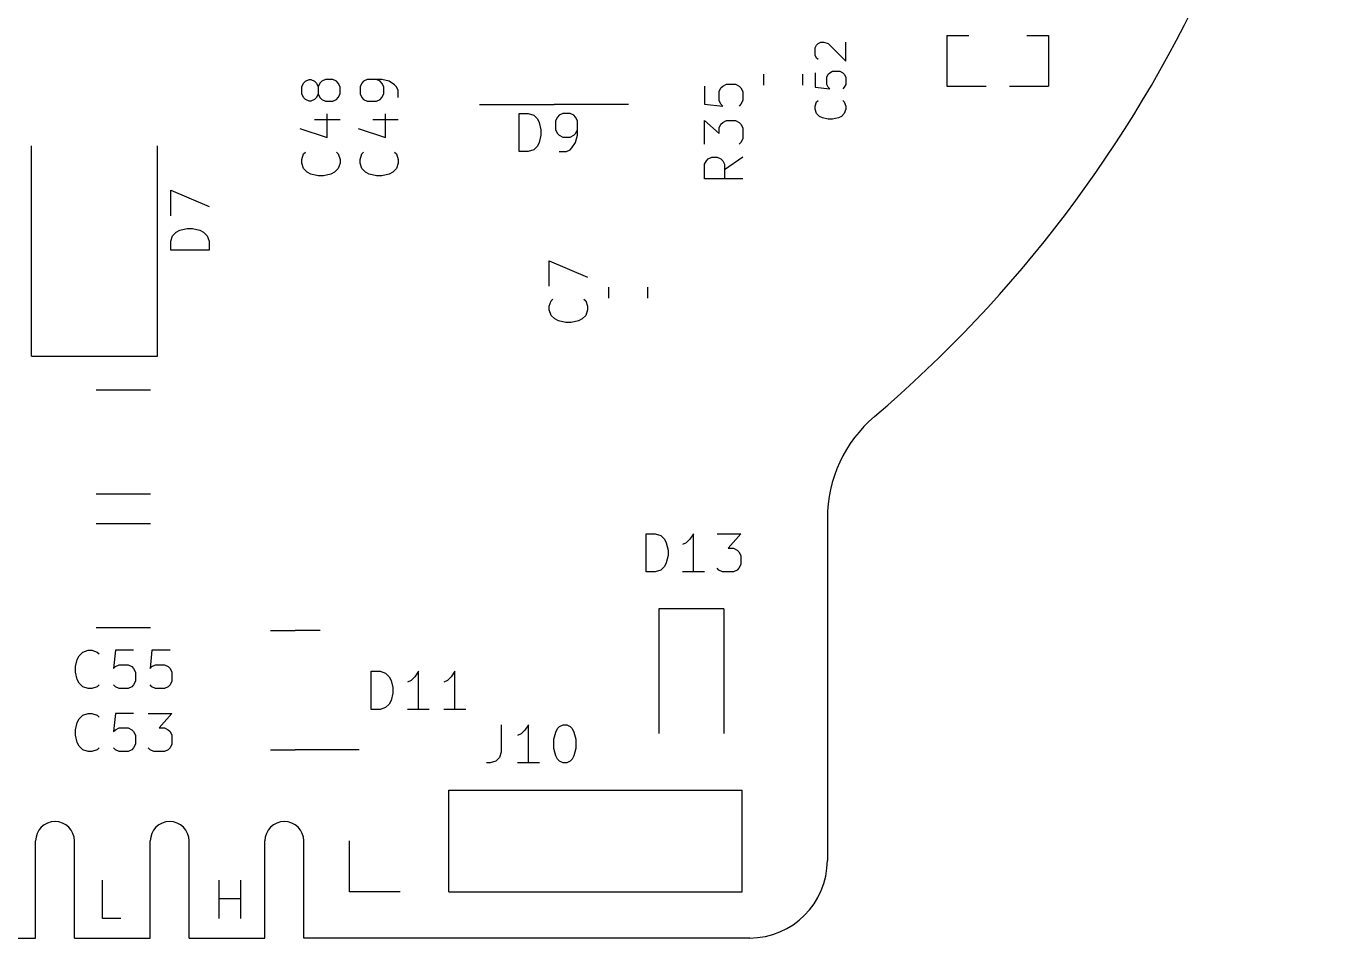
# Model space of a CAD drawing. Header units: inches. Extents: x 10 to 430, y -15 to 282.
# Drawn here: x 94.51 to 128.51, y 150.55 to 174.42 of the extents above; entities that cross this region are included whole.
import ezdxf

# ---------------------------------------------------------------- set-up
doc = ezdxf.new("R2010")
doc.units = ezdxf.units.IN
doc.header["$MEASUREMENT"] = 0
doc.layers.add('BLACK', color=7, linetype='Continuous')

msp = doc.modelspace()

# ---------------------------------------------------------------- linework, layer by layer
at = {"layer": 'BLACK', "linetype": 'Continuous'}
for p, q in [((118.616, 174.168), (118.616, 172.838)), ((118.616, 174.168), (119.186, 174.168)), ((118.616, 174.168), (118.616, 172.838)), ((118.616, 174.168), (119.186, 174.168)), ((120.706, 174.168), (121.276, 174.168)), ((120.706, 174.168), (121.276, 174.168)), ((121.276, 174.168), (121.276, 172.838)), ((121.276, 174.168), (121.276, 172.838)), ((115.166, 173.839), (115.205, 173.915)), ((115.166, 173.839), (115.205, 173.915)), ((115.166, 173.649), (115.166, 173.839)), ((115.166, 173.649), (115.166, 173.839)), ((115.205, 173.915), (115.243, 173.954)), ((115.205, 173.915), (115.243, 173.954)), ((115.243, 173.954), (115.319, 173.992)), ((115.243, 173.954), (115.319, 173.992)), ((115.319, 173.992), (115.395, 173.992)), ((115.319, 173.992), (115.395, 173.992)), ((115.395, 173.992), (115.509, 173.954)), ((115.395, 173.992), (115.509, 173.954)), ((115.509, 173.954), (115.966, 173.496)), ((115.509, 173.954), (115.966, 173.496)), ((115.966, 173.496), (115.966, 173.992)), ((115.966, 173.496), (115.966, 173.992)), ((115.205, 173.573), (115.166, 173.649)), ((115.205, 173.573), (115.166, 173.649)), ((115.243, 173.535), (115.205, 173.573)), ((115.243, 173.535), (115.205, 173.573)), ((113.824, 172.866), (113.824, 173.158)), ((113.824, 172.866), (113.824, 173.158)), ((114.844, 172.866), (114.844, 173.158)), ((114.844, 172.866), (114.844, 173.158)), ((115.166, 173.192), (115.166, 172.811)), ((115.166, 173.192), (115.166, 172.811)), ((115.471, 173.077), (115.509, 173.154)), ((115.471, 173.077), (115.509, 173.154)), ((115.471, 172.887), (115.471, 173.077)), ((115.471, 172.887), (115.471, 173.077)), ((115.509, 173.154), (115.547, 173.192)), ((115.509, 173.154), (115.547, 173.192)), ((115.547, 173.192), (115.624, 173.23)), ((115.547, 173.192), (115.624, 173.23)), ((115.624, 173.23), (115.814, 173.23)), ((115.624, 173.23), (115.814, 173.23)), ((115.814, 173.23), (115.89, 173.192)), ((115.814, 173.23), (115.89, 173.192)), ((115.89, 173.192), (115.928, 173.154)), ((115.89, 173.192), (115.928, 173.154)), ((115.928, 173.154), (115.966, 173.077)), ((115.928, 173.154), (115.966, 173.077)), ((115.966, 173.077), (115.966, 172.887)), ((115.966, 173.077), (115.966, 172.887)), ((101.732, 172.827), (101.78, 172.922)), ((101.732, 172.827), (101.78, 172.922)), ((101.732, 172.636), (101.732, 172.827)), ((101.732, 172.636), (101.732, 172.827)), ((101.78, 172.922), (101.827, 172.969)), ((101.78, 172.922), (101.827, 172.969)), ((101.827, 172.969), (101.922, 173.017)), ((101.827, 172.969), (101.922, 173.017)), ((101.922, 173.017), (101.97, 173.017)), ((101.922, 173.017), (101.97, 173.017)), ((101.97, 173.017), (102.065, 172.969)), ((101.97, 173.017), (102.065, 172.969)), ((102.065, 172.969), (102.113, 172.922)), ((102.065, 172.969), (102.113, 172.922)), ((102.113, 172.922), (102.161, 172.827)), ((102.113, 172.922), (102.161, 172.827)), ((102.208, 172.922), (102.161, 172.827)), ((102.208, 172.922), (102.161, 172.827)), ((102.161, 172.827), (102.161, 172.636)), ((102.161, 172.827), (102.161, 172.636)), ((102.256, 172.969), (102.208, 172.922)), ((102.256, 172.969), (102.208, 172.922)), ((102.351, 173.017), (102.256, 172.969)), ((102.351, 173.017), (102.256, 172.969)), ((102.541, 173.017), (102.351, 173.017)), ((102.541, 173.017), (102.351, 173.017)), ((102.637, 172.969), (102.541, 173.017)), ((102.637, 172.969), (102.541, 173.017)), ((102.684, 172.922), (102.637, 172.969)), ((102.684, 172.922), (102.637, 172.969)), ((102.732, 172.827), (102.684, 172.922)), ((102.732, 172.827), (102.684, 172.922)), ((102.732, 172.636), (102.732, 172.827)), ((102.732, 172.636), (102.732, 172.827)), ((103.304, 172.922), (103.256, 172.827)), ((103.304, 172.922), (103.256, 172.827)), ((103.256, 172.827), (103.256, 172.636)), ((103.256, 172.827), (103.256, 172.636)), ((103.351, 172.969), (103.304, 172.922)), ((103.351, 172.969), (103.304, 172.922)), ((103.446, 173.017), (103.351, 172.969)), ((103.446, 173.017), (103.351, 172.969)), ((103.827, 173.017), (103.446, 173.017)), ((103.827, 173.017), (103.446, 173.017)), ((103.78, 172.969), (103.685, 173.017)), ((103.78, 172.969), (103.685, 173.017)), ((103.827, 172.922), (103.78, 172.969)), ((103.827, 172.922), (103.78, 172.969)), ((104.018, 172.969), (103.827, 173.017)), ((104.018, 172.969), (103.827, 173.017)), ((103.875, 172.827), (103.827, 172.922)), ((103.875, 172.827), (103.827, 172.922)), ((103.875, 172.636), (103.875, 172.827)), ((103.875, 172.636), (103.875, 172.827)), ((104.161, 172.874), (104.018, 172.969)), ((104.161, 172.874), (104.018, 172.969)), ((104.208, 172.827), (104.161, 172.874)), ((104.208, 172.827), (104.161, 172.874)), ((104.256, 172.731), (104.208, 172.827)), ((104.256, 172.731), (104.208, 172.827)), ((104.256, 172.541), (104.256, 172.731)), ((104.256, 172.541), (104.256, 172.731)), ((112.273, 172.842), (112.273, 172.366)), ((112.273, 172.842), (112.273, 172.366)), ((112.654, 172.7), (112.702, 172.795)), ((112.654, 172.7), (112.702, 172.795)), ((112.654, 172.461), (112.654, 172.7)), ((112.654, 172.461), (112.654, 172.7)), ((112.702, 172.795), (112.749, 172.842)), ((112.702, 172.795), (112.749, 172.842)), ((112.749, 172.842), (112.844, 172.89)), ((112.749, 172.842), (112.844, 172.89)), ((112.844, 172.89), (113.082, 172.89)), ((112.844, 172.89), (113.082, 172.89)), ((113.082, 172.89), (113.178, 172.842)), ((113.082, 172.89), (113.178, 172.842)), ((113.178, 172.842), (113.225, 172.795)), ((113.178, 172.842), (113.225, 172.795)), ((113.225, 172.795), (113.273, 172.7)), ((113.225, 172.795), (113.273, 172.7)), ((113.273, 172.7), (113.273, 172.461)), ((113.273, 172.7), (113.273, 172.461)), ((115.166, 172.811), (115.547, 172.773)), ((115.166, 172.811), (115.547, 172.773)), ((115.509, 172.811), (115.471, 172.887)), ((115.509, 172.811), (115.471, 172.887)), ((115.547, 172.773), (115.509, 172.811)), ((115.547, 172.773), (115.509, 172.811)), ((115.928, 172.811), (115.89, 172.773)), ((115.928, 172.811), (115.89, 172.773)), ((115.966, 172.887), (115.928, 172.811)), ((115.966, 172.887), (115.928, 172.811)), ((118.616, 172.838), (119.639, 172.838)), ((118.616, 172.838), (119.639, 172.838)), ((120.254, 172.838), (121.276, 172.838)), ((120.254, 172.838), (121.276, 172.838)), ((101.78, 172.541), (101.732, 172.636)), ((101.78, 172.541), (101.732, 172.636)), ((101.827, 172.493), (101.78, 172.541)), ((101.827, 172.493), (101.78, 172.541)), ((101.922, 172.446), (101.827, 172.493)), ((101.922, 172.446), (101.827, 172.493)), ((101.97, 172.446), (101.922, 172.446)), ((101.97, 172.446), (101.922, 172.446)), ((102.065, 172.493), (101.97, 172.446)), ((102.065, 172.493), (101.97, 172.446)), ((102.113, 172.541), (102.065, 172.493)), ((102.113, 172.541), (102.065, 172.493)), ((102.161, 172.636), (102.113, 172.541)), ((102.161, 172.636), (102.113, 172.541)), ((102.161, 172.636), (102.208, 172.541)), ((102.161, 172.636), (102.208, 172.541)), ((102.208, 172.541), (102.256, 172.493)), ((102.208, 172.541), (102.256, 172.493)), ((102.256, 172.493), (102.351, 172.446)), ((102.256, 172.493), (102.351, 172.446)), ((102.351, 172.446), (102.541, 172.446)), ((102.351, 172.446), (102.541, 172.446)), ((102.541, 172.446), (102.637, 172.493)), ((102.541, 172.446), (102.637, 172.493)), ((102.637, 172.493), (102.684, 172.541)), ((102.637, 172.493), (102.684, 172.541)), ((102.684, 172.541), (102.732, 172.636)), ((102.684, 172.541), (102.732, 172.636)), ((103.256, 172.636), (103.304, 172.541)), ((103.256, 172.636), (103.304, 172.541)), ((103.304, 172.541), (103.351, 172.493)), ((103.304, 172.541), (103.351, 172.493)), ((103.351, 172.493), (103.446, 172.446)), ((103.351, 172.493), (103.446, 172.446)), ((103.446, 172.446), (103.685, 172.446)), ((103.446, 172.446), (103.685, 172.446)), ((103.685, 172.446), (103.78, 172.493)), ((103.685, 172.446), (103.78, 172.493)), ((103.78, 172.493), (103.827, 172.541)), ((103.78, 172.493), (103.827, 172.541)), ((103.827, 172.541), (103.875, 172.636)), ((103.827, 172.541), (103.875, 172.636)), ((112.273, 172.366), (112.749, 172.319)), ((112.273, 172.366), (112.749, 172.319)), ((112.702, 172.366), (112.654, 172.461)), ((112.702, 172.366), (112.654, 172.461)), ((112.749, 172.319), (112.702, 172.366)), ((112.749, 172.319), (112.702, 172.366)), ((113.225, 172.366), (113.178, 172.319)), ((113.225, 172.366), (113.178, 172.319)), ((113.273, 172.461), (113.225, 172.366)), ((113.273, 172.461), (113.225, 172.366)), ((115.166, 172.315), (115.205, 172.43)), ((115.166, 172.315), (115.205, 172.43)), ((115.205, 172.43), (115.243, 172.468)), ((115.205, 172.43), (115.243, 172.468)), ((115.89, 172.468), (115.928, 172.43)), ((115.89, 172.468), (115.928, 172.43)), ((115.928, 172.43), (115.966, 172.315)), ((115.928, 172.43), (115.966, 172.315)), ((102.399, 171.493), (102.399, 172.112)), ((102.399, 171.493), (102.399, 172.112)), ((103.923, 171.493), (103.923, 172.112)), ((103.923, 171.493), (103.923, 172.112)), ((106.384, 172.357), (108.334, 172.357)), ((106.384, 172.357), (108.334, 172.357)), ((107.421, 171.127), (107.421, 172.127)), ((107.421, 172.127), (107.659, 172.127)), ((107.421, 171.127), (107.421, 172.127)), ((107.421, 172.127), (107.659, 172.127)), ((107.659, 172.127), (107.802, 172.08)), ((107.659, 172.127), (107.802, 172.08)), ((107.802, 172.08), (107.897, 171.984)), ((107.802, 172.08), (107.897, 171.984)), ((110.284, 172.357), (108.334, 172.357)), ((110.284, 172.357), (108.334, 172.357)), ((108.421, 172.032), (108.373, 171.937)), ((108.421, 172.032), (108.373, 171.937)), ((108.469, 172.08), (108.421, 172.032)), ((108.469, 172.08), (108.421, 172.032)), ((108.564, 172.127), (108.469, 172.08)), ((108.564, 172.127), (108.469, 172.08)), ((108.754, 172.127), (108.564, 172.127)), ((108.754, 172.127), (108.564, 172.127)), ((108.85, 172.08), (108.754, 172.127)), ((108.85, 172.08), (108.754, 172.127)), ((108.897, 172.032), (108.85, 172.08)), ((108.897, 172.032), (108.85, 172.08)), ((108.945, 171.937), (108.897, 172.032)), ((108.945, 171.937), (108.897, 172.032)), ((115.166, 172.239), (115.166, 172.315)), ((115.166, 172.239), (115.166, 172.315)), ((115.205, 172.125), (115.166, 172.239)), ((115.205, 172.125), (115.166, 172.239)), ((115.281, 172.049), (115.205, 172.125)), ((115.281, 172.049), (115.205, 172.125)), ((115.357, 172.011), (115.281, 172.049)), ((115.357, 172.011), (115.281, 172.049)), ((115.852, 172.049), (115.776, 172.011)), ((115.852, 172.049), (115.776, 172.011)), ((115.928, 172.125), (115.852, 172.049)), ((115.928, 172.125), (115.852, 172.049)), ((115.966, 172.239), (115.928, 172.125)), ((115.966, 172.239), (115.928, 172.125)), ((115.966, 172.315), (115.966, 172.239)), ((115.966, 172.315), (115.966, 172.239)), ((101.684, 171.731), (102.399, 171.493)), ((101.684, 171.731), (102.399, 171.493)), ((102.065, 171.969), (102.732, 171.969)), ((102.065, 171.969), (102.732, 171.969)), ((103.208, 171.731), (103.923, 171.493)), ((103.208, 171.731), (103.923, 171.493)), ((103.589, 171.969), (104.256, 171.969)), ((103.589, 171.969), (104.256, 171.969)), ((107.897, 171.984), (107.945, 171.889)), ((107.897, 171.984), (107.945, 171.889)), ((107.945, 171.889), (107.992, 171.699)), ((107.945, 171.889), (107.992, 171.699)), ((107.992, 171.699), (107.992, 171.556)), ((107.992, 171.699), (107.992, 171.556)), ((108.373, 171.937), (108.373, 171.699)), ((108.373, 171.937), (108.373, 171.699)), ((108.373, 171.699), (108.421, 171.604)), ((108.373, 171.699), (108.421, 171.604)), ((108.897, 171.604), (108.945, 171.699)), ((108.897, 171.604), (108.945, 171.699)), ((108.945, 171.556), (108.945, 171.937)), ((108.945, 171.556), (108.945, 171.937)), ((112.273, 171.319), (112.273, 171.938)), ((112.273, 171.938), (112.654, 171.604)), ((112.273, 171.319), (112.273, 171.938)), ((112.273, 171.938), (112.654, 171.604)), ((112.654, 171.747), (112.702, 171.842)), ((112.654, 171.747), (112.702, 171.842)), ((112.654, 171.604), (112.654, 171.747)), ((112.654, 171.604), (112.654, 171.747)), ((112.702, 171.842), (112.749, 171.89)), ((112.702, 171.842), (112.749, 171.89)), ((112.749, 171.89), (112.844, 171.938)), ((112.749, 171.89), (112.844, 171.938)), ((112.844, 171.938), (113.082, 171.938)), ((112.844, 171.938), (113.082, 171.938)), ((113.082, 171.938), (113.178, 171.89)), ((113.082, 171.938), (113.178, 171.89)), ((113.178, 171.89), (113.225, 171.842)), ((113.178, 171.89), (113.225, 171.842)), ((113.225, 171.842), (113.273, 171.747)), ((113.225, 171.842), (113.273, 171.747)), ((113.273, 171.747), (113.273, 171.461)), ((113.273, 171.747), (113.273, 171.461)), ((115.509, 171.973), (115.357, 172.011)), ((115.509, 171.973), (115.357, 172.011)), ((115.624, 171.973), (115.509, 171.973)), ((115.624, 171.973), (115.509, 171.973)), ((115.776, 172.011), (115.624, 171.973)), ((115.776, 172.011), (115.624, 171.973)), ((107.945, 171.365), (107.897, 171.27)), ((107.945, 171.365), (107.897, 171.27)), ((107.992, 171.556), (107.945, 171.365)), ((107.992, 171.556), (107.945, 171.365)), ((108.421, 171.604), (108.469, 171.556)), ((108.421, 171.604), (108.469, 171.556)), ((108.469, 171.556), (108.564, 171.508)), ((108.469, 171.556), (108.564, 171.508)), ((108.564, 171.508), (108.754, 171.508)), ((108.564, 171.508), (108.754, 171.508)), ((108.754, 171.508), (108.85, 171.556)), ((108.754, 171.508), (108.85, 171.556)), ((108.802, 171.223), (108.897, 171.365)), ((108.802, 171.223), (108.897, 171.365)), ((108.85, 171.556), (108.897, 171.604)), ((108.85, 171.556), (108.897, 171.604)), ((108.897, 171.365), (108.945, 171.556)), ((108.897, 171.365), (108.945, 171.556)), ((113.225, 171.366), (113.178, 171.319)), ((113.225, 171.366), (113.178, 171.319)), ((113.273, 171.461), (113.225, 171.366)), ((113.273, 171.461), (113.225, 171.366)), ((94.659, 165.772), (94.659, 171.282)), ((94.659, 165.772), (94.659, 171.282)), ((97.959, 165.772), (97.959, 171.282)), ((97.959, 165.772), (97.959, 171.282)), ((101.732, 170.922), (101.78, 171.065)), ((101.732, 170.922), (101.78, 171.065)), ((101.78, 171.065), (101.827, 171.112)), ((101.78, 171.065), (101.827, 171.112)), ((102.637, 171.112), (102.684, 171.065)), ((102.637, 171.112), (102.684, 171.065)), ((102.684, 171.065), (102.732, 170.922)), ((102.684, 171.065), (102.732, 170.922)), ((103.256, 170.922), (103.304, 171.065)), ((103.256, 170.922), (103.304, 171.065)), ((103.304, 171.065), (103.351, 171.112)), ((103.304, 171.065), (103.351, 171.112)), ((104.161, 171.112), (104.208, 171.065)), ((104.161, 171.112), (104.208, 171.065)), ((104.208, 171.065), (104.256, 170.922)), ((104.208, 171.065), (104.256, 170.922)), ((107.659, 171.127), (107.421, 171.127)), ((107.659, 171.127), (107.421, 171.127)), ((107.802, 171.175), (107.659, 171.127)), ((107.802, 171.175), (107.659, 171.127)), ((107.897, 171.27), (107.802, 171.175)), ((107.897, 171.27), (107.802, 171.175)), ((108.469, 171.127), (108.659, 171.127)), ((108.469, 171.127), (108.659, 171.127)), ((108.659, 171.127), (108.754, 171.175)), ((108.659, 171.127), (108.754, 171.175)), ((108.754, 171.175), (108.802, 171.223)), ((108.754, 171.175), (108.802, 171.223)), ((101.732, 170.827), (101.732, 170.922)), ((101.732, 170.827), (101.732, 170.922)), ((101.78, 170.684), (101.732, 170.827)), ((101.78, 170.684), (101.732, 170.827)), ((101.875, 170.588), (101.78, 170.684)), ((101.875, 170.588), (101.78, 170.684)), ((102.684, 170.684), (102.589, 170.588)), ((102.684, 170.684), (102.589, 170.588)), ((102.732, 170.827), (102.684, 170.684)), ((102.732, 170.827), (102.684, 170.684)), ((102.732, 170.922), (102.732, 170.827)), ((102.732, 170.922), (102.732, 170.827)), ((103.256, 170.827), (103.256, 170.922)), ((103.256, 170.827), (103.256, 170.922)), ((103.304, 170.684), (103.256, 170.827)), ((103.304, 170.684), (103.256, 170.827)), ((103.399, 170.588), (103.304, 170.684)), ((103.399, 170.588), (103.304, 170.684)), ((104.208, 170.684), (104.113, 170.588)), ((104.208, 170.684), (104.113, 170.588)), ((104.256, 170.827), (104.208, 170.684)), ((104.256, 170.827), (104.208, 170.684)), ((104.256, 170.922), (104.256, 170.827)), ((104.256, 170.922), (104.256, 170.827)), ((112.273, 170.795), (112.321, 170.89)), ((112.273, 170.795), (112.321, 170.89)), ((112.273, 170.414), (112.273, 170.795)), ((112.273, 170.414), (112.273, 170.795)), ((112.321, 170.89), (112.368, 170.938)), ((112.321, 170.89), (112.368, 170.938)), ((112.368, 170.938), (112.463, 170.985)), ((112.368, 170.938), (112.463, 170.985)), ((112.463, 170.985), (112.606, 170.985)), ((112.463, 170.985), (112.606, 170.985)), ((112.606, 170.985), (112.702, 170.938)), ((112.606, 170.985), (112.702, 170.938)), ((112.702, 170.938), (112.749, 170.89)), ((112.702, 170.938), (112.749, 170.89)), ((112.749, 170.89), (112.797, 170.795)), ((112.749, 170.89), (112.797, 170.795)), ((113.273, 170.985), (112.797, 170.652)), ((113.273, 170.985), (112.797, 170.652)), ((112.797, 170.795), (112.797, 170.414)), ((112.797, 170.795), (112.797, 170.414)), ((101.97, 170.541), (101.875, 170.588)), ((101.97, 170.541), (101.875, 170.588)), ((102.161, 170.493), (101.97, 170.541)), ((102.161, 170.493), (101.97, 170.541)), ((102.303, 170.493), (102.161, 170.493)), ((102.303, 170.493), (102.161, 170.493)), ((102.494, 170.541), (102.303, 170.493)), ((102.494, 170.541), (102.303, 170.493)), ((102.589, 170.588), (102.494, 170.541)), ((102.589, 170.588), (102.494, 170.541)), ((103.494, 170.541), (103.399, 170.588)), ((103.494, 170.541), (103.399, 170.588)), ((103.685, 170.493), (103.494, 170.541)), ((103.685, 170.493), (103.494, 170.541)), ((103.827, 170.493), (103.685, 170.493)), ((103.827, 170.493), (103.685, 170.493)), ((104.018, 170.541), (103.827, 170.493)), ((104.018, 170.541), (103.827, 170.493)), ((104.113, 170.588), (104.018, 170.541)), ((104.113, 170.588), (104.018, 170.541)), ((113.273, 170.414), (112.273, 170.414)), ((113.273, 170.414), (112.273, 170.414)), ((98.304, 169.449), (98.304, 170.115)), ((98.304, 170.115), (99.304, 169.687)), ((98.304, 169.449), (98.304, 170.115)), ((98.304, 170.115), (99.304, 169.687)), ((98.352, 168.925), (98.447, 169.02)), ((98.352, 168.925), (98.447, 169.02)), ((98.447, 169.02), (98.542, 169.068)), ((98.447, 169.02), (98.542, 169.068)), ((98.542, 169.068), (98.733, 169.115)), ((98.542, 169.068), (98.733, 169.115)), ((98.733, 169.115), (98.875, 169.115)), ((98.733, 169.115), (98.875, 169.115)), ((98.875, 169.115), (99.066, 169.068)), ((98.875, 169.115), (99.066, 169.068)), ((99.066, 169.068), (99.161, 169.02)), ((99.066, 169.068), (99.161, 169.02)), ((99.161, 169.02), (99.256, 168.925)), ((99.161, 169.02), (99.256, 168.925)), ((98.304, 168.782), (98.352, 168.925)), ((98.304, 168.782), (98.352, 168.925)), ((98.304, 168.544), (98.304, 168.782)), ((98.304, 168.544), (98.304, 168.782)), ((99.256, 168.925), (99.304, 168.782)), ((99.256, 168.925), (99.304, 168.782)), ((99.304, 168.782), (99.304, 168.544)), ((99.304, 168.782), (99.304, 168.544)), ((99.304, 168.544), (98.304, 168.544)), ((99.304, 168.544), (98.304, 168.544)), ((108.209, 167.604), (108.209, 168.27)), ((108.209, 168.27), (109.209, 167.842)), ((108.209, 167.604), (108.209, 168.27)), ((108.209, 168.27), (109.209, 167.842)), ((108.257, 167.223), (108.304, 167.27)), ((108.257, 167.223), (108.304, 167.27)), ((109.114, 167.27), (109.161, 167.223)), ((109.114, 167.27), (109.161, 167.223)), ((109.768, 167.291), (109.768, 167.583)), ((109.768, 167.291), (109.768, 167.583)), ((110.788, 167.291), (110.788, 167.583)), ((110.788, 167.291), (110.788, 167.583)), ((108.209, 167.08), (108.257, 167.223)), ((108.209, 167.08), (108.257, 167.223)), ((108.209, 166.985), (108.209, 167.08)), ((108.209, 166.985), (108.209, 167.08)), ((108.257, 166.842), (108.209, 166.985)), ((108.257, 166.842), (108.209, 166.985)), ((109.161, 167.223), (109.209, 167.08)), ((109.161, 167.223), (109.209, 167.08)), ((109.209, 166.985), (109.161, 166.842)), ((109.209, 166.985), (109.161, 166.842)), ((109.209, 167.08), (109.209, 166.985)), ((109.209, 167.08), (109.209, 166.985)), ((108.352, 166.747), (108.257, 166.842)), ((108.352, 166.747), (108.257, 166.842)), ((108.447, 166.699), (108.352, 166.747)), ((108.447, 166.699), (108.352, 166.747)), ((108.638, 166.651), (108.447, 166.699)), ((108.638, 166.651), (108.447, 166.699)), ((108.78, 166.651), (108.638, 166.651)), ((108.78, 166.651), (108.638, 166.651)), ((108.971, 166.699), (108.78, 166.651)), ((108.971, 166.699), (108.78, 166.651)), ((109.066, 166.747), (108.971, 166.699)), ((109.066, 166.747), (108.971, 166.699)), ((109.161, 166.842), (109.066, 166.747)), ((109.161, 166.842), (109.066, 166.747)), ((94.659, 165.772), (97.959, 165.772)), ((94.659, 165.772), (97.959, 165.772)), ((96.348, 164.892), (97.77, 164.892)), ((96.348, 164.892), (97.77, 164.892)), ((96.348, 162.172), (97.77, 162.172)), ((96.348, 162.172), (97.77, 162.172)), ((115.486, 161.528), (115.486, 152.578)), ((115.486, 161.528), (115.486, 152.578)), ((96.348, 161.392), (97.77, 161.392)), ((96.348, 161.392), (97.77, 161.392)), ((110.745, 160.127), (110.745, 161.127)), ((110.745, 161.127), (110.983, 161.127)), ((110.745, 160.127), (110.745, 161.127)), ((110.745, 161.127), (110.983, 161.127)), ((110.983, 161.127), (111.126, 161.08)), ((110.983, 161.127), (111.126, 161.08)), ((111.126, 161.08), (111.221, 160.984)), ((111.126, 161.08), (111.221, 160.984)), ((111.221, 160.984), (111.269, 160.889)), ((111.221, 160.984), (111.269, 160.889)), ((111.269, 160.889), (111.316, 160.699)), ((111.269, 160.889), (111.316, 160.699)), ((111.792, 160.889), (111.697, 160.842)), ((111.792, 160.889), (111.697, 160.842)), ((111.888, 160.984), (111.792, 160.889)), ((111.888, 160.984), (111.792, 160.889)), ((111.983, 161.127), (111.888, 160.984)), ((111.983, 161.127), (111.888, 160.984)), ((111.983, 160.127), (111.983, 161.127)), ((111.983, 160.127), (111.983, 161.127)), ((112.602, 161.127), (113.221, 161.127)), ((112.602, 161.127), (113.221, 161.127)), ((113.221, 161.127), (112.888, 160.746)), ((113.221, 161.127), (112.888, 160.746)), ((111.316, 160.556), (111.269, 160.365)), ((111.316, 160.556), (111.269, 160.365)), ((111.316, 160.699), (111.316, 160.556)), ((111.316, 160.699), (111.316, 160.556)), ((112.888, 160.746), (113.031, 160.746)), ((112.888, 160.746), (113.031, 160.746)), ((113.031, 160.746), (113.126, 160.699)), ((113.031, 160.746), (113.126, 160.699)), ((113.126, 160.699), (113.173, 160.651)), ((113.126, 160.699), (113.173, 160.651)), ((113.173, 160.651), (113.221, 160.556)), ((113.173, 160.651), (113.221, 160.556)), ((113.221, 160.556), (113.221, 160.318)), ((113.221, 160.556), (113.221, 160.318)), ((110.983, 160.127), (110.745, 160.127)), ((110.983, 160.127), (110.745, 160.127)), ((111.126, 160.175), (110.983, 160.127)), ((111.126, 160.175), (110.983, 160.127)), ((111.221, 160.27), (111.126, 160.175)), ((111.221, 160.27), (111.126, 160.175)), ((111.269, 160.365), (111.221, 160.27)), ((111.269, 160.365), (111.221, 160.27)), ((112.269, 160.127), (111.697, 160.127)), ((112.269, 160.127), (111.697, 160.127)), ((112.65, 160.175), (112.602, 160.223)), ((112.65, 160.175), (112.602, 160.223)), ((112.745, 160.127), (112.65, 160.175)), ((112.745, 160.127), (112.65, 160.175)), ((113.031, 160.127), (112.745, 160.127)), ((113.031, 160.127), (112.745, 160.127)), ((113.126, 160.175), (113.031, 160.127)), ((113.126, 160.175), (113.031, 160.127)), ((113.173, 160.223), (113.126, 160.175)), ((113.173, 160.223), (113.126, 160.175)), ((113.221, 160.318), (113.173, 160.223)), ((113.221, 160.318), (113.173, 160.223)), ((111.079, 159.16), (111.079, 155.9)), ((112.779, 159.16), (111.079, 159.16)), ((111.079, 159.16), (111.079, 155.9)), ((112.779, 159.16), (111.079, 159.16)), ((112.779, 159.16), (112.779, 155.9)), ((112.779, 159.16), (112.779, 155.9)), ((96.348, 158.672), (97.77, 158.672)), ((96.348, 158.672), (97.77, 158.672)), ((100.909, 158.592), (101.559, 158.592)), ((100.909, 158.592), (101.559, 158.592)), ((102.209, 158.592), (101.559, 158.592)), ((102.209, 158.592), (101.559, 158.592)), ((95.808, 157.648), (95.856, 157.838)), ((95.808, 157.648), (95.856, 157.838)), ((95.856, 157.838), (95.903, 157.933)), ((95.856, 157.838), (95.903, 157.933)), ((95.903, 157.933), (95.999, 158.029)), ((95.903, 157.933), (95.999, 158.029)), ((95.999, 158.029), (96.142, 158.076)), ((95.999, 158.029), (96.142, 158.076)), ((96.142, 158.076), (96.237, 158.076)), ((96.142, 158.076), (96.237, 158.076)), ((96.237, 158.076), (96.38, 158.029)), ((96.237, 158.076), (96.38, 158.029)), ((96.38, 158.029), (96.427, 157.981)), ((96.38, 158.029), (96.427, 157.981)), ((96.856, 158.076), (96.808, 157.6)), ((96.856, 158.076), (96.808, 157.6)), ((97.332, 158.076), (96.856, 158.076)), ((97.332, 158.076), (96.856, 158.076)), ((97.808, 158.076), (97.761, 157.6)), ((97.808, 158.076), (97.761, 157.6)), ((98.284, 158.076), (97.808, 158.076)), ((98.284, 158.076), (97.808, 158.076)), ((95.808, 157.505), (95.808, 157.648)), ((95.808, 157.505), (95.808, 157.648)), ((95.856, 157.314), (95.808, 157.505)), ((95.856, 157.314), (95.808, 157.505)), ((96.808, 157.6), (96.856, 157.648)), ((96.808, 157.6), (96.856, 157.648)), ((96.856, 157.648), (96.951, 157.695)), ((96.856, 157.648), (96.951, 157.695)), ((96.951, 157.695), (97.189, 157.695)), ((96.951, 157.695), (97.189, 157.695)), ((97.189, 157.695), (97.284, 157.648)), ((97.189, 157.695), (97.284, 157.648)), ((97.284, 157.648), (97.332, 157.6)), ((97.284, 157.648), (97.332, 157.6)), ((97.332, 157.6), (97.38, 157.505)), ((97.332, 157.6), (97.38, 157.505)), ((97.38, 157.505), (97.38, 157.267)), ((97.38, 157.505), (97.38, 157.267)), ((97.761, 157.6), (97.808, 157.648)), ((97.761, 157.6), (97.808, 157.648)), ((97.808, 157.648), (97.903, 157.695)), ((97.808, 157.648), (97.903, 157.695)), ((97.903, 157.695), (98.142, 157.695)), ((97.903, 157.695), (98.142, 157.695)), ((98.142, 157.695), (98.237, 157.648)), ((98.142, 157.695), (98.237, 157.648)), ((98.237, 157.648), (98.284, 157.6)), ((98.237, 157.648), (98.284, 157.6)), ((98.284, 157.6), (98.332, 157.505)), ((98.284, 157.6), (98.332, 157.505)), ((98.332, 157.505), (98.332, 157.267)), ((98.332, 157.505), (98.332, 157.267)), ((103.545, 156.527), (103.545, 157.527)), ((103.545, 157.527), (103.783, 157.527)), ((103.545, 156.527), (103.545, 157.527)), ((103.545, 157.527), (103.783, 157.527)), ((103.783, 157.527), (103.926, 157.48)), ((103.783, 157.527), (103.926, 157.48)), ((103.926, 157.48), (104.021, 157.384)), ((103.926, 157.48), (104.021, 157.384)), ((104.783, 157.527), (104.688, 157.384)), ((104.783, 157.527), (104.688, 157.384)), ((104.783, 156.527), (104.783, 157.527)), ((104.783, 156.527), (104.783, 157.527)), ((105.735, 157.527), (105.64, 157.384)), ((105.735, 157.527), (105.64, 157.384)), ((105.735, 156.527), (105.735, 157.527)), ((105.735, 156.527), (105.735, 157.527)), ((95.903, 157.219), (95.856, 157.314)), ((95.903, 157.219), (95.856, 157.314)), ((95.999, 157.124), (95.903, 157.219)), ((95.999, 157.124), (95.903, 157.219)), ((96.142, 157.076), (95.999, 157.124)), ((96.142, 157.076), (95.999, 157.124)), ((96.237, 157.076), (96.142, 157.076)), ((96.237, 157.076), (96.142, 157.076)), ((96.38, 157.124), (96.237, 157.076)), ((96.38, 157.124), (96.237, 157.076)), ((96.427, 157.172), (96.38, 157.124)), ((96.427, 157.172), (96.38, 157.124)), ((96.856, 157.124), (96.808, 157.172)), ((96.856, 157.124), (96.808, 157.172)), ((96.951, 157.076), (96.856, 157.124)), ((96.951, 157.076), (96.856, 157.124)), ((97.189, 157.076), (96.951, 157.076)), ((97.189, 157.076), (96.951, 157.076)), ((97.284, 157.124), (97.189, 157.076)), ((97.284, 157.124), (97.189, 157.076)), ((97.332, 157.172), (97.284, 157.124)), ((97.332, 157.172), (97.284, 157.124)), ((97.38, 157.267), (97.332, 157.172)), ((97.38, 157.267), (97.332, 157.172)), ((97.808, 157.124), (97.761, 157.172)), ((97.808, 157.124), (97.761, 157.172)), ((97.903, 157.076), (97.808, 157.124)), ((97.903, 157.076), (97.808, 157.124)), ((98.142, 157.076), (97.903, 157.076)), ((98.142, 157.076), (97.903, 157.076)), ((98.237, 157.124), (98.142, 157.076)), ((98.237, 157.124), (98.142, 157.076)), ((98.284, 157.172), (98.237, 157.124)), ((98.284, 157.172), (98.237, 157.124)), ((98.332, 157.267), (98.284, 157.172)), ((98.332, 157.267), (98.284, 157.172)), ((104.021, 157.384), (104.069, 157.289)), ((104.021, 157.384), (104.069, 157.289)), ((104.069, 157.289), (104.116, 157.099)), ((104.069, 157.289), (104.116, 157.099)), ((104.116, 157.099), (104.116, 156.956)), ((104.116, 157.099), (104.116, 156.956)), ((104.592, 157.289), (104.497, 157.242)), ((104.592, 157.289), (104.497, 157.242)), ((104.688, 157.384), (104.592, 157.289)), ((104.688, 157.384), (104.592, 157.289)), ((105.545, 157.289), (105.45, 157.242)), ((105.545, 157.289), (105.45, 157.242)), ((105.64, 157.384), (105.545, 157.289)), ((105.64, 157.384), (105.545, 157.289)), ((104.069, 156.765), (104.021, 156.67)), ((104.069, 156.765), (104.021, 156.67)), ((104.116, 156.956), (104.069, 156.765)), ((104.116, 156.956), (104.069, 156.765)), ((95.999, 156.378), (96.142, 156.425)), ((95.999, 156.378), (96.142, 156.425)), ((96.142, 156.425), (96.237, 156.425)), ((96.142, 156.425), (96.237, 156.425)), ((96.237, 156.425), (96.38, 156.378)), ((96.237, 156.425), (96.38, 156.378)), ((96.856, 156.425), (96.808, 155.949)), ((96.856, 156.425), (96.808, 155.949)), ((97.332, 156.425), (96.856, 156.425)), ((97.332, 156.425), (96.856, 156.425)), ((97.713, 156.425), (98.332, 156.425)), ((97.713, 156.425), (98.332, 156.425)), ((98.332, 156.425), (97.999, 156.044)), ((98.332, 156.425), (97.999, 156.044)), ((103.783, 156.527), (103.545, 156.527)), ((103.783, 156.527), (103.545, 156.527)), ((103.926, 156.575), (103.783, 156.527)), ((103.926, 156.575), (103.783, 156.527)), ((104.021, 156.67), (103.926, 156.575)), ((104.021, 156.67), (103.926, 156.575)), ((105.069, 156.527), (104.497, 156.527)), ((105.069, 156.527), (104.497, 156.527)), ((106.021, 156.527), (105.45, 156.527)), ((106.021, 156.527), (105.45, 156.527)), ((95.808, 155.997), (95.856, 156.187)), ((95.808, 155.997), (95.856, 156.187)), ((95.856, 156.187), (95.903, 156.282)), ((95.856, 156.187), (95.903, 156.282)), ((95.903, 156.282), (95.999, 156.378)), ((95.903, 156.282), (95.999, 156.378)), ((96.38, 156.378), (96.427, 156.33)), ((96.38, 156.378), (96.427, 156.33)), ((96.856, 155.997), (96.951, 156.044)), ((96.856, 155.997), (96.951, 156.044)), ((96.951, 156.044), (97.189, 156.044)), ((96.951, 156.044), (97.189, 156.044)), ((97.189, 156.044), (97.284, 155.997)), ((97.189, 156.044), (97.284, 155.997)), ((97.999, 156.044), (98.142, 156.044)), ((97.999, 156.044), (98.142, 156.044)), ((98.142, 156.044), (98.237, 155.997)), ((98.142, 156.044), (98.237, 155.997)), ((106.95, 156.127), (106.95, 155.413)), ((106.95, 156.127), (106.95, 155.413)), ((107.664, 156.127), (107.569, 155.984)), ((107.664, 156.127), (107.569, 155.984)), ((107.664, 155.127), (107.664, 156.127)), ((107.664, 155.127), (107.664, 156.127)), ((108.426, 156.032), (108.473, 156.08)), ((108.426, 156.032), (108.473, 156.08)), ((108.473, 156.08), (108.569, 156.127)), ((108.473, 156.08), (108.569, 156.127)), ((108.569, 156.127), (108.664, 156.127)), ((108.569, 156.127), (108.664, 156.127)), ((108.664, 156.127), (108.759, 156.08)), ((108.664, 156.127), (108.759, 156.08)), ((108.759, 156.08), (108.807, 156.032)), ((108.759, 156.08), (108.807, 156.032)), ((95.808, 155.854), (95.808, 155.997)), ((95.808, 155.854), (95.808, 155.997)), ((95.856, 155.663), (95.808, 155.854)), ((95.856, 155.663), (95.808, 155.854)), ((96.808, 155.949), (96.856, 155.997)), ((96.808, 155.949), (96.856, 155.997)), ((97.284, 155.997), (97.332, 155.949)), ((97.284, 155.997), (97.332, 155.949)), ((97.332, 155.949), (97.38, 155.854)), ((97.332, 155.949), (97.38, 155.854)), ((97.38, 155.854), (97.38, 155.616)), ((97.38, 155.854), (97.38, 155.616)), ((98.237, 155.997), (98.284, 155.949)), ((98.237, 155.997), (98.284, 155.949)), ((98.284, 155.949), (98.332, 155.854)), ((98.284, 155.949), (98.332, 155.854)), ((98.332, 155.854), (98.332, 155.616)), ((98.332, 155.854), (98.332, 155.616)), ((107.473, 155.889), (107.378, 155.842)), ((107.473, 155.889), (107.378, 155.842)), ((107.569, 155.984), (107.473, 155.889)), ((107.569, 155.984), (107.473, 155.889)), ((108.331, 155.746), (108.378, 155.937)), ((108.331, 155.746), (108.378, 155.937)), ((108.331, 155.508), (108.331, 155.746)), ((108.331, 155.508), (108.331, 155.746)), ((108.378, 155.937), (108.426, 156.032)), ((108.378, 155.937), (108.426, 156.032)), ((108.807, 156.032), (108.854, 155.937)), ((108.807, 156.032), (108.854, 155.937)), ((108.854, 155.937), (108.902, 155.746)), ((108.854, 155.937), (108.902, 155.746)), ((108.902, 155.746), (108.902, 155.508)), ((108.902, 155.746), (108.902, 155.508)), ((95.903, 155.568), (95.856, 155.663)), ((95.903, 155.568), (95.856, 155.663)), ((95.999, 155.473), (95.903, 155.568)), ((95.999, 155.473), (95.903, 155.568)), ((96.142, 155.425), (95.999, 155.473)), ((96.142, 155.425), (95.999, 155.473)), ((96.237, 155.425), (96.142, 155.425)), ((96.237, 155.425), (96.142, 155.425)), ((96.38, 155.473), (96.237, 155.425)), ((96.38, 155.473), (96.237, 155.425)), ((96.427, 155.521), (96.38, 155.473)), ((96.427, 155.521), (96.38, 155.473)), ((96.856, 155.473), (96.808, 155.521)), ((96.856, 155.473), (96.808, 155.521)), ((96.951, 155.425), (96.856, 155.473)), ((96.951, 155.425), (96.856, 155.473)), ((97.189, 155.425), (96.951, 155.425)), ((97.189, 155.425), (96.951, 155.425)), ((97.284, 155.473), (97.189, 155.425)), ((97.284, 155.473), (97.189, 155.425)), ((97.332, 155.521), (97.284, 155.473)), ((97.332, 155.521), (97.284, 155.473)), ((97.38, 155.616), (97.332, 155.521)), ((97.38, 155.616), (97.332, 155.521)), ((97.761, 155.473), (97.713, 155.521)), ((97.761, 155.473), (97.713, 155.521)), ((97.856, 155.425), (97.761, 155.473)), ((97.856, 155.425), (97.761, 155.473)), ((98.142, 155.425), (97.856, 155.425)), ((98.142, 155.425), (97.856, 155.425)), ((98.237, 155.473), (98.142, 155.425)), ((98.237, 155.473), (98.142, 155.425)), ((98.284, 155.521), (98.237, 155.473)), ((98.284, 155.521), (98.237, 155.473)), ((98.332, 155.616), (98.284, 155.521)), ((98.332, 155.616), (98.284, 155.521)), ((100.909, 155.472), (101.559, 155.472)), ((100.909, 155.472), (101.559, 155.472)), ((103.234, 155.472), (101.559, 155.472)), ((103.234, 155.472), (101.559, 155.472)), ((106.95, 155.413), (106.902, 155.27)), ((106.95, 155.413), (106.902, 155.27)), ((108.378, 155.318), (108.331, 155.508)), ((108.378, 155.318), (108.331, 155.508)), ((108.902, 155.508), (108.854, 155.318)), ((108.902, 155.508), (108.854, 155.318)), ((106.664, 155.127), (106.569, 155.127)), ((106.664, 155.127), (106.569, 155.127)), ((106.807, 155.175), (106.664, 155.127)), ((106.807, 155.175), (106.664, 155.127)), ((106.902, 155.27), (106.807, 155.175)), ((106.902, 155.27), (106.807, 155.175)), ((107.95, 155.127), (107.378, 155.127)), ((107.95, 155.127), (107.378, 155.127)), ((108.426, 155.223), (108.378, 155.318)), ((108.426, 155.223), (108.378, 155.318)), ((108.473, 155.175), (108.426, 155.223)), ((108.473, 155.175), (108.426, 155.223)), ((108.569, 155.127), (108.473, 155.175)), ((108.569, 155.127), (108.473, 155.175)), ((108.664, 155.127), (108.569, 155.127)), ((108.664, 155.127), (108.569, 155.127)), ((108.759, 155.175), (108.664, 155.127)), ((108.759, 155.175), (108.664, 155.127)), ((108.807, 155.223), (108.759, 155.175)), ((108.807, 155.223), (108.759, 155.175)), ((108.854, 155.318), (108.807, 155.223)), ((108.854, 155.318), (108.807, 155.223)), ((105.579, 154.416), (113.259, 154.416)), ((105.579, 151.756), (105.579, 154.416)), ((105.579, 154.416), (113.259, 154.416)), ((105.579, 151.756), (105.579, 154.416)), ((113.259, 151.756), (113.259, 154.416)), ((113.259, 151.756), (113.259, 154.416)), ((94.767, 150.546), (94.767, 153.086)), ((94.767, 150.546), (94.767, 153.086)), ((95.783, 150.546), (95.783, 153.086)), ((95.783, 150.546), (95.783, 153.086)), ((97.767, 150.546), (97.767, 153.086)), ((97.767, 150.546), (97.767, 153.086)), ((98.783, 150.546), (98.783, 153.086)), ((98.783, 150.546), (98.783, 153.086)), ((100.767, 150.546), (100.767, 153.086)), ((100.767, 150.546), (100.767, 153.086)), ((101.783, 150.546), (101.783, 153.086)), ((101.783, 150.546), (101.783, 153.086)), ((102.979, 151.756), (102.979, 153.086)), ((102.979, 151.756), (102.979, 153.086)), ((96.518, 151.057), (96.518, 152.057)), ((96.518, 151.057), (96.518, 152.057)), ((99.566, 151.057), (99.566, 152.057)), ((99.566, 151.057), (99.566, 152.057)), ((100.137, 151.057), (100.137, 152.057)), ((100.137, 151.057), (100.137, 152.057)), ((104.309, 151.756), (102.979, 151.756)), ((104.309, 151.756), (102.979, 151.756)), ((105.579, 151.756), (113.259, 151.756)), ((105.579, 151.756), (113.259, 151.756)), ((99.566, 151.581), (100.137, 151.581)), ((99.566, 151.581), (100.137, 151.581)), ((96.994, 151.057), (96.518, 151.057)), ((96.994, 151.057), (96.518, 151.057)), ((92.783, 150.546), (94.767, 150.546)), ((92.783, 150.546), (94.767, 150.546)), ((95.783, 150.546), (97.767, 150.546)), ((95.783, 150.546), (97.767, 150.546)), ((98.783, 150.546), (100.767, 150.546)), ((98.783, 150.546), (100.767, 150.546)), ((113.454, 150.546), (101.783, 150.546)), ((113.454, 150.546), (101.783, 150.546))]:
    msp.add_line(p, q, dxfattribs=at)
at = {"layer": 'BLACK'}
for centre, radius, start, end in [((95.01, 189.708), 33.5, 310.393, 360), ((95.01, 189.708), 33.5, 310.393, 360), ((118.987, 161.528), 3.501, 130.3949, 179.9984), ((118.987, 161.528), 3.501, 130.3949, 179.9984), ((95.275, 153.086), 0.508, 0, 180), ((95.275, 153.086), 0.508, 0, 180), ((98.275, 153.086), 0.508, 0, 180), ((98.275, 153.086), 0.508, 0, 180), ((101.275, 153.086), 0.508, 0, 180), ((101.275, 153.086), 0.508, 0, 180), ((113.454, 152.578), 2.032, 270.0031, 359.9972), ((113.454, 152.578), 2.032, 270.0031, 359.9972)]:
    msp.add_arc(centre, radius, start, end, dxfattribs=at)

doc.saveas('drawing.dxf')
